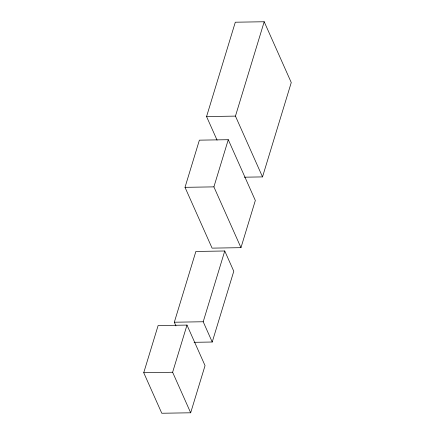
<?xml version="1.0" encoding="UTF-8"?>
<svg xmlns="http://www.w3.org/2000/svg" width="435" height="435" viewBox="0 0 435 435"><rect width="100%" height="100%" fill="white"/><g stroke="black" fill="none" stroke-linecap="round" stroke-linejoin="round"><path stroke-width="0.65" d="M185.011 187.333L199.382 140.157L228.266 139.695L255.334 200.492L240.963 247.667L212.079 248.129L185.011 187.333L213.895 186.871L240.963 247.667M217.065 140.141L206.565 116.569L235.308 22.212L264.192 21.75L291.26 82.547L262.517 176.904L244.383 177.192M143.74 372.719L158.112 325.543L186.996 325.081L205.043 365.612L190.671 412.788L161.787 413.25L143.74 372.719L172.624 372.257L190.671 412.788M213.895 186.871L228.266 139.695M262.517 176.904L235.449 116.107L264.192 21.75M175.958 325.902L174.321 322.221L195.875 251.452L224.759 250.99L233.78 271.255L212.226 342.019L194.086 342.312M172.624 372.257L186.996 325.081M212.226 342.019L203.205 321.753L224.759 250.99M206.565 116.569L235.449 116.107M174.321 322.221L203.205 321.753"/></g></svg>
